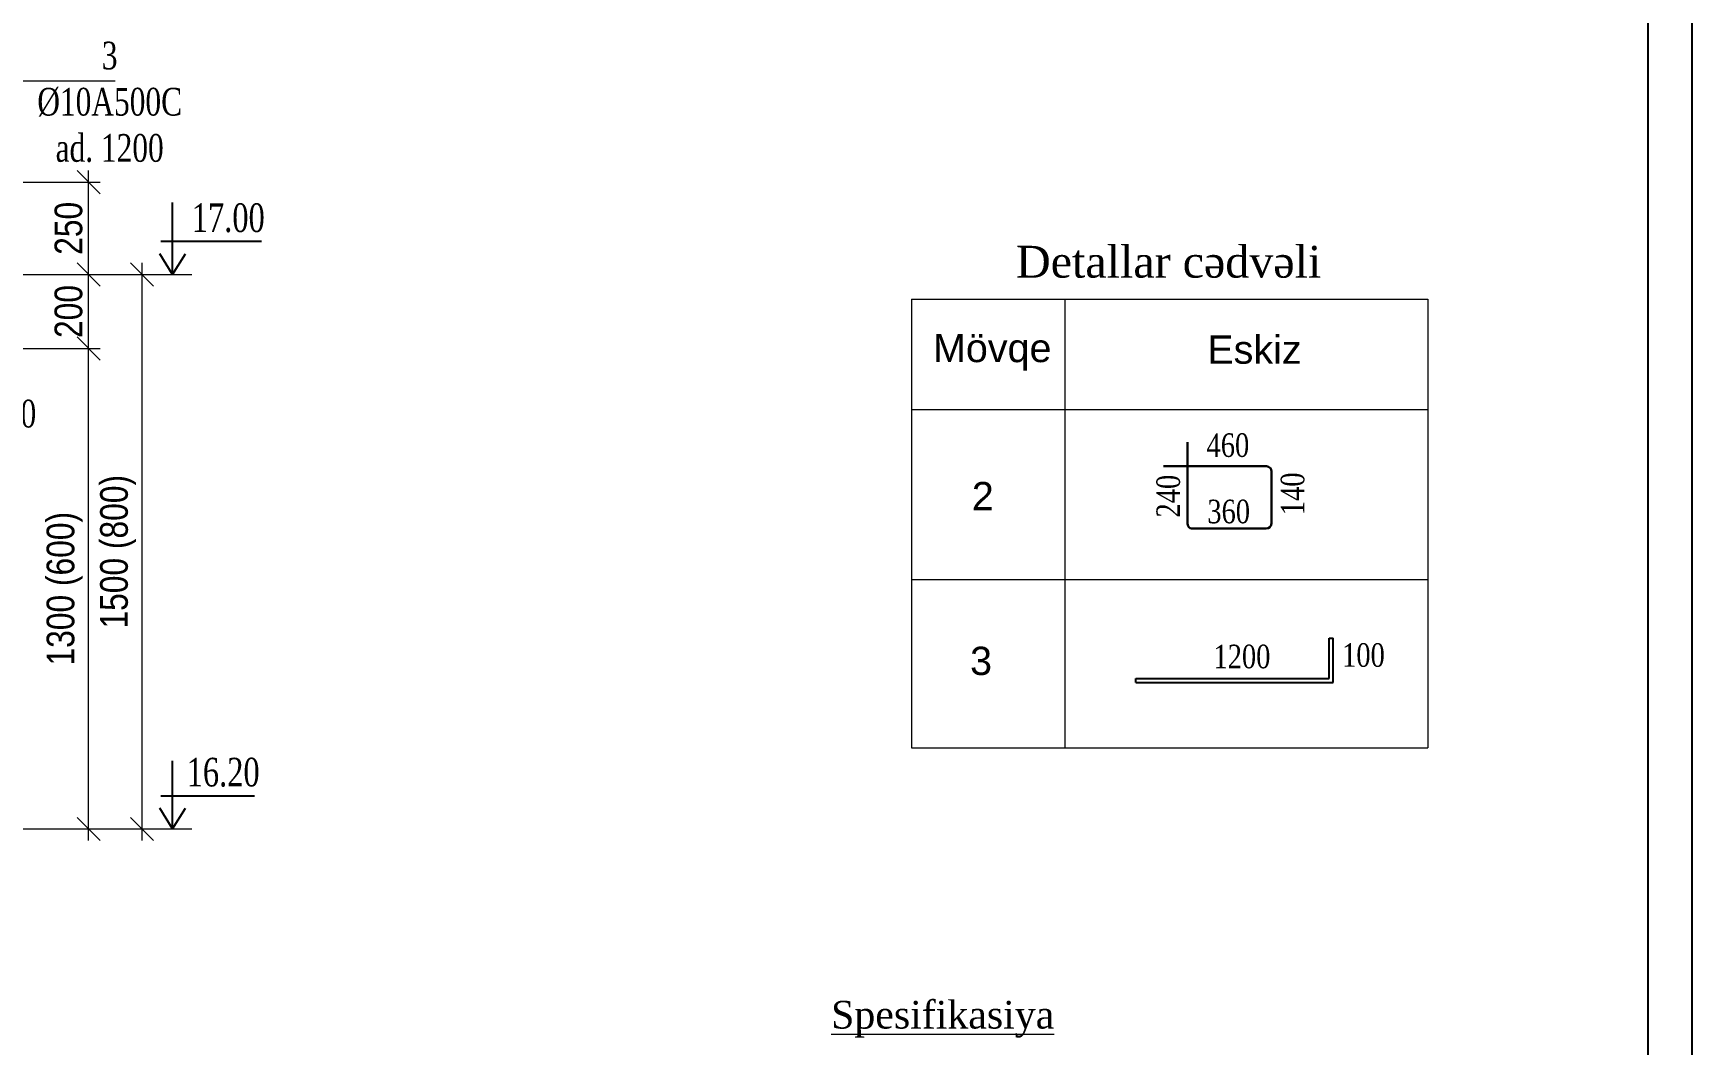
# Model space of a CAD drawing. Header units: millimetres. Extents: x -149347 to 251215, y -2929184 to -2541447.
# Drawn here: x 217207 to 235166, y -2620960 to -2610012 of the extents above; entities that cross this region are included whole.
import ezdxf

# ---------------------------------------------------------------- set-up
doc = ezdxf.new("R2010")
doc.units = ezdxf.units.MM
for name, color, linetype, lineweight in [('(Text)', 7, 'Continuous', 0), ('ARMATUR', 7, 'Continuous', 30), ('cedvel  0.09', 7, 'Continuous', 13), ('Ishare xetleri', 95, 'Continuous', 5)]:
    doc.layers.add(name, color=color, linetype=linetype, lineweight=lineweight)
doc.layers.add('Text', color=7, linetype='Continuous')
doc.styles.add('400', font='times.ttf', dxfattribs={"width": 0.75, "height": 300})
doc.styles.add('75', font='txt.shx', dxfattribs={"width": 0.8, "height": 75})
doc.styles.add('Arial', font='arial.ttf')
doc.styles.add('style1', font='A3TI(LA).TTF', dxfattribs={"height": 400})
doc.styles.add('style6', font='ARIALN.TTF', dxfattribs={"height": 300})
doc.styles.add('Times New  Roman', font='times.ttf')
doc.dimstyles.new('DIM_100', dxfattribs={"dimscale": 100, "dimtxt": 250, "dimasz": 2.5, "dimexe": 1.25, "dimexo": 0.625, "dimtad": 1, "dimdec": 0, "dimtxsty": 'style1', "dimblk": 'OBLIQUE', "dimcen": 2.5, "dimdle": 1.25, "dimclrd": 251, "dimclre": 251, "dimaunit": 1, "dimadec": 3, "dimazin": 0, "dimtfac": 1, "dimtdec": 0, "dimtmove": 1, "dimatfit": 3, "dimfxl": 1.25, "dimlwd": 5, "dimlwe": 5, "dimarcsym": 0})

# ---------------------------------------------------------------- blocks, each defined once
blk = doc.blocks.new('mekteb')
at = {"color": 0, "lineweight": 25}
blk.add_line((139843, -1821466), (139843, -1849866), dxfattribs=at)
at = {"color": 0, "lineweight": 25, "ltscale": 15}
blk.add_line((139343, -1849366), (139343, -1821966), dxfattribs=at)
blk = doc.blocks.new('_Oblique')
at = {"color": 0, "linetype": 'ByBlock', "lineweight": -2}
blk.add_line((-0.5, -0.5), (0.5, 0.5), dxfattribs=at)
blk = doc.blocks.new('*D1102')
at = {"color": 251, "linetype": 'ByBlock', "lineweight": 5, "ltscale": 15, "transparency": 16777216}
blk.add_line((217807, -2618749), (217807, -2613299), dxfattribs=at)
at = {"color": 251, "lineweight": 5, "ltscale": 15, "transparency": 16777216}
for p, q in [((215278, -2613424), (217932, -2613424)), ((217647, -2618624), (217932, -2618624))]:
    blk.add_line(p, q, dxfattribs=at)
at = {"layer": 'Defpoints', "color": 0, "lineweight": 15, "ltscale": 15, "transparency": 16777216}
for p in [(215216, -2613424), (217807, -2613424), (217585, -2618624)]:
    blk.add_point(p, dxfattribs=at)
at = {"color": 251, "lineweight": 5, "ltscale": 15, "transparency": 16777216, "xscale": 250, "yscale": 250, "zscale": 250}
for p, rotation in [((217807, -2613424), 90), ((217807, -2618624), 270)]:
    blk.add_blockref('_Oblique', p, dxfattribs=dict(at, rotation=rotation))
at = {"color": 0, "lineweight": 15, "ltscale": 15, "transparency": 16777216, "insert": (217548, -2616024), "char_height": 300, "attachment_point": 5, "rotation": 90, "style": 'style6'}
blk.add_mtext('1300{\\fArial Narrow|b0|i0|c238|p34; (600)}', dxfattribs=at)
blk = doc.blocks.new('*D1103')
at = {"color": 251, "linetype": 'ByBlock', "lineweight": 5, "ltscale": 15, "transparency": 16777216}
blk.add_line((217807, -2613549), (217807, -2612499), dxfattribs=at)
at = {"color": 251, "lineweight": 5, "ltscale": 15, "transparency": 16777216}
for p, q in [((217647, -2612624), (217932, -2612624)), ((217647, -2613424), (217932, -2613424))]:
    blk.add_line(p, q, dxfattribs=at)
at = {"layer": 'Defpoints', "color": 0, "lineweight": 15, "ltscale": 15, "transparency": 16777216}
for p in [(217585, -2612624), (217807, -2612624), (217585, -2613424)]:
    blk.add_point(p, dxfattribs=at)
at = {"color": 251, "lineweight": 5, "ltscale": 15, "transparency": 16777216, "xscale": 250, "yscale": 250, "zscale": 250}
for p, rotation in [((217807, -2612624), 90), ((217807, -2613424), 270)]:
    blk.add_blockref('_Oblique', p, dxfattribs=dict(at, rotation=rotation))
at = {"color": 0, "lineweight": 15, "ltscale": 15, "transparency": 16777216, "insert": (217591, -2613024), "char_height": 300, "attachment_point": 5, "rotation": 90, "style": 'style6'}
blk.add_mtext('200', dxfattribs=at)
blk = doc.blocks.new('*D1104')
at = {"color": 251, "linetype": 'ByBlock', "lineweight": 5, "ltscale": 15, "transparency": 16777216}
blk.add_line((218386, -2618749), (218386, -2612499), dxfattribs=at)
at = {"color": 251, "lineweight": 5, "ltscale": 15, "transparency": 16777216}
for p, q in [((218051, -2612624), (218511, -2612624)), ((218051, -2618624), (218511, -2618624))]:
    blk.add_line(p, q, dxfattribs=at)
at = {"layer": 'Defpoints', "color": 0, "lineweight": 15, "ltscale": 15, "transparency": 16777216}
for p in [(217989, -2612624), (218386, -2612624), (217989, -2618624)]:
    blk.add_point(p, dxfattribs=at)
at = {"color": 251, "lineweight": 5, "ltscale": 15, "transparency": 16777216, "xscale": 250, "yscale": 250, "zscale": 250}
for p, rotation in [((218386, -2612624), 90), ((218386, -2618624), 270)]:
    blk.add_blockref('_Oblique', p, dxfattribs=dict(at, rotation=rotation))
at = {"color": 0, "lineweight": 15, "ltscale": 15, "transparency": 16777216, "insert": (218127, -2615624), "char_height": 300, "attachment_point": 5, "rotation": 90, "style": 'style6'}
blk.add_mtext('1500{\\fArial Narrow|b0|i0|c238|p34; (800)}', dxfattribs=at)
blk = doc.blocks.new('*D1113')
at = {"color": 251, "linetype": 'ByBlock', "lineweight": 5, "ltscale": 15, "transparency": 16777216}
blk.add_line((217807, -2612749), (217807, -2611499), dxfattribs=at)
at = {"color": 251, "lineweight": 5, "ltscale": 15, "transparency": 16777216}
for p, q in [((215145, -2611624), (217932, -2611624)), ((217647, -2612624), (217932, -2612624))]:
    blk.add_line(p, q, dxfattribs=at)
at = {"layer": 'Defpoints', "color": 0, "lineweight": 15, "ltscale": 15, "transparency": 16777216}
for p in [(215083, -2611624), (217807, -2611624), (217585, -2612624)]:
    blk.add_point(p, dxfattribs=at)
at = {"color": 251, "lineweight": 5, "ltscale": 15, "transparency": 16777216, "xscale": 250, "yscale": 250, "zscale": 250}
for p, rotation in [((217807, -2611624), 90), ((217807, -2612624), 270)]:
    blk.add_blockref('_Oblique', p, dxfattribs=dict(at, rotation=rotation))
at = {"color": 0, "lineweight": 15, "ltscale": 15, "transparency": 16777216, "insert": (217591, -2612124), "char_height": 300, "attachment_point": 5, "rotation": 90, "style": 'style6'}
blk.add_mtext('250', dxfattribs=at)

msp = doc.modelspace()

# ---------------------------------------------------------------- linework, layer by layer
at = {"color": 0}
for p, q in [((218717.54344, -2612623.77331), (218717.54344, -2611846.16607)), ((218717.54344, -2618623.77331), (218717.54344, -2617887.85765))]:
    msp.add_line(p, q, dxfattribs=at)
at = {"color": 7}
for p, q in [((218590.08979, -2612263.83336), (219680.84769, -2612263.83336)), ((218590.08979, -2618263.83336), (219605.22165, -2618263.83336))]:
    msp.add_line(p, q, dxfattribs=at)
at = {"color": 7, "lineweight": 15, "ltscale": 80}
for p, q in [((215183.93214, -2612623.77331), (218925.08417, -2612623.77331)), ((216852.16822, -2618623.77331), (218925.08417, -2618623.77331))]:
    msp.add_line(p, q, dxfattribs=at)
at = {"color": 7, "ltscale": 15}
for points in [[(218717.54344, -2612623.77331), (218578.94152, -2612399.42929)], [(218717.54344, -2612623.77331), (218856.14535, -2612399.42929)], [(218717.54344, -2618623.77331), (218578.94152, -2618399.42929)], [(218717.54344, -2618623.77331), (218856.14535, -2618399.42929)]]:
    msp.add_lwpolyline(points, dxfattribs=at)
at = {"layer": 'ARMATUR'}
for points in [[(230528.78651, -2615373.81958), (229777.00697, -2615373.81958), (229767.66021, -2615373.81958), (229748.83251, -2615373.81958), (229734.88523, -2615367.52552), (229719.60103, -2615356.20374), (229709.37749, -2615335.58496), (229706.22553, -2615317.43154), (229706.22553, -2614437.96416)], [(229445.10553, -2614699.08416), (230480.48195, -2614699.08416)], [(230480.48195, -2614699.08416), (230560.26823, -2614699.08416), (230584.06921, -2614704.20484), (230606.76462, -2614722.99807), (230616.21906, -2614752.7735), (230616.21906, -2615313.65462), (230613.19189, -2615333.02247), (230607.82277, -2615342.77828), (230598.50445, -2615356.47603), (230579.3803, -2615369.95078), (230557.38238, -2615373.81958), (230528.78651, -2615373.81958)]]:
    msp.add_lwpolyline(points, dxfattribs=at)
at = {"layer": 'cedvel  0.09', "lineweight": 20}
for p, q in [((226719.0048, -2612891.76644), (232309.13368, -2612891.76644)), ((226719.0048, -2612891.76644), (226719.0048, -2617744.59155)), ((228378.48168, -2612891.76644), (228378.48168, -2617744.59155)), ((232309.13368, -2612891.76644), (232309.13368, -2617744.59155)), ((226719.0048, -2614085.72612), (232309.13368, -2614085.72612)), ((226719.0048, -2615924.19421), (232309.13368, -2615924.19421)), ((226719.0048, -2617744.59155), (232309.13368, -2617744.59155))]:
    msp.add_line(p, q, dxfattribs=at)
at = {"layer": 'Ishare xetleri', "color": 251, "lineweight": 25, "ltscale": 50}
for p, q in [((231238.79004, -2616996.32339), (231238.79004, -2616559.1056)), ((231238.79004, -2616559.1056), (231281.57224, -2616559.1056)), ((231281.57224, -2617039.1056), (231281.57224, -2616559.1056)), ((229145.6224, -2616996.32339), (231238.79004, -2616996.32339)), ((229145.6224, -2617039.1056), (229145.6224, -2616996.32339)), ((229145.6224, -2617039.1056), (231281.57224, -2617039.1056))]:
    msp.add_line(p, q, dxfattribs=at)

# ---------------------------------------------------------------- block references
at = {"lineweight": 15, "xscale": 0.9430204144289575, "yscale": 0.9430204144289575, "zscale": 0.9430204144289575}
msp.add_blockref('mekteb', (103291.31865, -891552.33714), dxfattribs=at)

# ---------------------------------------------------------------- texts
at = {"layer": '(Text)', "ltscale": 100, "char_height": 255, "attachment_point": 1, "style": '75'}
for s, insert, width in [('{\\fTimes New Roman|b0|i0|c238|p18;460}', (229912.01607, -2614342.48318), 568.4658832), ('{\\fTimes New Roman|b0|i0|c238|p18;360}', (229920.5691, -2615060.65159), 567.2986312), ('{\\fTimes New Roman|b0|i0|c238|p18;1200}', (229987.13166, -2616629.7923), 108.8703125), ('{\\fTimes New Roman|b0|i0|c238|p18;100}', (231379.95546, -2616613.86606), 108.8703125)]:
    msp.add_mtext(s, dxfattribs=dict(at, insert=insert, width=width))
at = {"layer": '(Text)', "ltscale": 100, "char_height": 255, "width": 265.4292503, "attachment_point": 1, "rotation": 90, "style": '75'}
for s, insert in [('{\\fTimes New Roman|b0|i0|c238|p18;240}', (229368.94009, -2615253.3878)), ('{\\fTimes New Roman|b0|i0|c238|p18;140}', (230715.48682, -2615228.17179))]:
    msp.add_mtext(s, dxfattribs=dict(at, insert=insert))
at = {"lineweight": 9, "char_height": 310.0109977, "width": 23109.777632, "attachment_point": 1, "style": '400'}
for s, insert in [('{\\fTimes New Roman|b0|i0|c238|p18;17.00}', (218924.70117, -2611853.62599)), ('{\\fTimes New Roman|b0|i0|c238|p18;16.2}0', (218869.27901, -2617853.62599))]:
    msp.add_mtext(s, dxfattribs=dict(at, insert=insert))
at = {"color": 7, "lineweight": 5, "ltscale": 15, "insert": (227848.99802, -2612313.30247), "char_height": 344.2477228, "width": 5592.0087647, "attachment_point": 1, "style": 'Times New  Roman'}
msp.add_mtext('{\\fTimes New Roman|b0|i0|c238|p18;Detallar cədvəli}', dxfattribs=at)
at = {"color": 7, "lineweight": 5, "ltscale": 15, "insert": (225846.88051, -2620483.76634), "char_height": 300, "attachment_point": 1, "style": 'Times New  Roman'}
msp.add_mtext_dynamic_manual_height_columns('{\\fTimes New Roman|b0|i0|c238|p18;\\LSpesifikasiya}', width=1101.6842084, gutter_width=3519.63915, heights=[0], dxfattribs=at)
at = {"layer": 'cedvel  0.09', "lineweight": 20, "char_height": 306, "attachment_point": 1, "style": 'Times New  Roman'}
for s, insert, width in [('{\\fArial|b0|i0|c238|p34;Mövqe}', (226950.06021, -2613265.99982), 5592.0087647), ('\\pxt35;{\\fArial|b0|i0|c238|p34;Eskiz}', (229920.29368, -2613283.14678), 5299.1785197)]:
    msp.add_mtext(s, dxfattribs=dict(at, insert=insert, width=width))
at = {"layer": 'cedvel  0.09', "lineweight": 20, "char_height": 306, "attachment_point": 3, "style": 'Arial'}
for s, insert in [('{\\fArial|b0|i0|c238|p34;2}', (227608.40849, -2614868.59846)), ('{\\fArial|b0|i0|c238|p34;3}', (227589.14229, -2616651.828))]:
    msp.add_mtext(s, dxfattribs=dict(at, insert=insert))
at = {"layer": 'Text', "char_height": 300, "attachment_point": 1, "style": '400'}
for s, insert in [('\\pxqc;{\\fTimes New Roman|b0|i0|c238|p18;3\\P%%C10A500C\\Pad. 1200}', (217252.08127, -2610103.55911)), ('    {\\fTimes New Roman|b0|i0|c238|p18;   2\\P%%C}8{\\fTimes New Roman|b0|i0|c238|p18; ad. 200}', (215740.0316, -2613478.72877))]:
    msp.add_mtext(s, dxfattribs=dict(at, insert=insert))

# ---------------------------------------------------------------- dimensions: what is measured, and where the dimension line sits
at = {"color": 7, "lineweight": 15, "ltscale": 15}
for base, p1, p2, picture, middle in [((217807.09512, -2611623.77331), (217584.85527, -2612623.77331), (215082.96546, -2611623.77331), '*D1113', (217591.42322, -2612123.77331)), ((217807.09512, -2612623.77331), (217584.85527, -2613423.77331), (217584.85527, -2612623.77331), '*D1103', (217591.42322, -2613023.77331))]:
    dim = msp.add_linear_dim(base=base, p1=p1, p2=p2, angle=90, dimstyle='DIM_100', override={"dimlfac": 0.25, "dimtxsty": 'style6'}, dxfattribs=at)
    dim.commit()
    dim.dimension.update_dxf_attribs({"geometry": picture, "text_midpoint": middle})
for base, p1, p2, text, picture, middle in [((218385.73424, -2612623.77331), (217988.63851, -2618623.77331), (217988.63851, -2612623.77331), '<>{\\fArial Narrow|b0|i0|c238|p34; (800)}', '*D1104', (218126.57666, -2615623.77331)), ((217807.09512, -2613423.77331), (217584.85527, -2618623.77331), (215215.60697, -2613423.77331), '<>{\\fArial Narrow|b0|i0|c238|p34; (600)}', '*D1102', (217547.93754, -2616023.77331))]:
    dim = msp.add_linear_dim(base=base, p1=p1, p2=p2, angle=90, text=text, dimstyle='DIM_100', override={"dimlfac": 0.25, "dimtxsty": 'style6'}, dxfattribs=at)
    dim.commit()
    dim.dimension.update_dxf_attribs({"geometry": picture, "text_midpoint": middle})

# ---------------------------------------------------------------- leaders
at = {"color": 7, "lineweight": 15, "ltscale": 80}
msp.add_leader([(214834.66761, -2611929.57626), (216474.45181, -2610528.06267), (218094.57077, -2610528.06267)], dimstyle='DIM_100', override={"dimgap": 0.625, "dimtad": 0}, dxfattribs=at)

doc.saveas('drawing.dxf')
